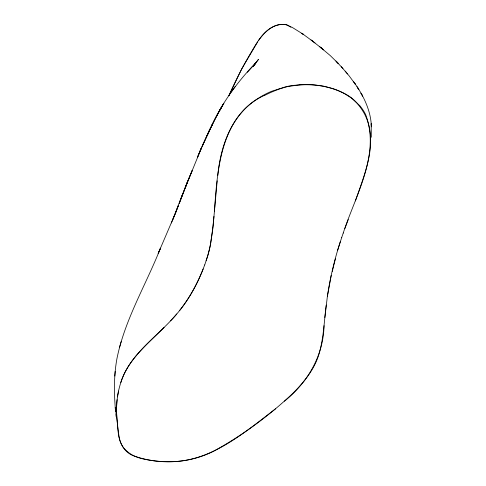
<?xml version="1.0" encoding="UTF-8"?>
<svg xmlns="http://www.w3.org/2000/svg" width="486" height="486" viewBox="0 0 486 486"><rect width="100%" height="100%" fill="white"/><g stroke="black" fill="none" stroke-linecap="round" stroke-linejoin="round"><path stroke-width="0.73" d="M371.304 137.252L371.183 123.651L371.432 126.84M174.857 214.587L158.169 253.54L160.489 248.127C145.94 284.936 124.714 319.63 116.907 358.82C113.706 376.395 114.022 394.413 115.638 412.14L115.218 407.487M114.811 376.055L115.176 371.468M214.369 211.604L214.769 206.623M214.763 206.532C217.564 167.239 221.549 120.34 259.099 97.789A67.117 54.043 -17.6 0 1 271.492 91.325L285.063 87.006L299.491 84.801M213.962 216.373L212.601 230.443L210.59 243.82M176.728 313.98C157.343 337.199 128.201 354.604 119.951 385.41C116.786 396.224 115.99 407.62 116.95 418.817C118.147 428.366 117.405 438.967 123.165 447.223A57.7 29.537 -4.3 0 0 127.763 451.877C132.569 455.996 138.644 458.091 144.767 459.276A59.851 28.583 -2.6 0 0 148.139 459.932L153.941 460.795A59.614 28.455 -2.6 0 0 160.319 461.402L161.941 461.5M117.102 399.668C115.771 411.223 117.138 422.875 118.736 434.326C119.568 443.688 124.811 452.946 134.142 455.99C159.766 465.132 189.461 463.51 213.761 451.136C242.411 435.377 269.086 415.828 292.821 393.338C303.288 382.889 313.099 371.128 318.051 356.979C323.694 340.255 323.968 322.394 326.228 305.044M324.867 317.546L327.357 296.515L331.197 275.477M217.175 180.847L213.099 225.947L210.56 243.881M324.034 325.656C323.366 355.873 307.608 382.494 284.456 401.187M217.777 175.616C220.717 143.923 233.408 109.125 264.578 95.311M327.345 296.618C330.085 277.98 334.514 259.603 340.303 241.688M117.491 396.837L118.529 391.096M119.441 347.624L121.196 341.603M337.63 250.326L341.755 237.332M206.161 260.812L207.467 256.644M120.832 382.549C127.909 359.409 147.708 343.93 164.061 327.388M204.728 264.931L207.419 256.657A199.588 153.151 -10.5 0 0 210.535 243.814M341.719 237.454L343.28 232.94M180.677 199.436L179.219 203.506L187.201 182.706L180.677 199.436L186.964 182.918L192.274 170.343L185.379 187.286L201.66 147.428L197.547 157.136L200.171 150.66L209.727 129.969L202.583 145.344L208.281 132.642L214.751 119.708L207.127 135.436L212.485 124.094L211.197 126.633C222.187 102.534 238.012 81.113 256.383 62.165L252.884 66.582L258.449 59.395L253.163 66.57M343.238 233.067C355.236 195.815 380.672 154.414 365.654 114.605A62.803 49.949 -19.6 0 0 359.743 105.65M172.767 219.617L182.353 194.777M344.847 228.608L348.262 219.532M355.4 200.955C364.67 173.69 378.898 141.948 364.524 113.967A91.903 73.179 -17.1 0 0 358.443 104.897C353.881 98.737 347.381 94.563 340.419 91.605A78.611 61.965 -17 0 0 334.24 89.199L329.933 87.857A78.501 61.91 -17 0 0 316.271 85.25L311.526 84.88A78.143 61.655 -17 0 0 304.309 84.752L295.512 85.232A37.969 30.97 -19 0 0 288.222 86.235L277.682 89.533M175.118 214.144L178.368 205.548L176.521 210.408M204.685 264.913C198.695 281.291 190.469 296.964 179.541 310.603M203.148 268.965C195.597 288.07 184.984 306.137 170.507 320.827M171.382 222.953L176.242 211.252M228.87 95.724L241.742 68.793L257.598 42.015M228.924 95.718C235.722 80.081 243.583 64.924 252.368 50.307C259.251 38.315 269.025 23.14 284.851 24.44A13.207 11.682 -27.9 0 1 288.259 25.418L291.175 27.283M209.077 131.123L210.304 128.462M200.171 150.66L203.452 143.522M253.789 65.616L254.561 64.456M258.595 40.429C264.433 31.718 274.365 22.684 285.665 24.695A10.346 9.161 -28.3 0 1 286.582 24.92L290.628 26.924M253.498 66.12L256.347 62.068L253.121 66.618M230.224 93.342L235.218 86.465M247.356 72.28L252.872 66.199M275.611 408.787C244.464 432.376 211.513 461.706 170.124 461.682A59.881 28.589 -2.7 0 1 166.431 461.664L162.348 461.518M291.521 26.961L302.76 33.947L313.513 41.845L311.04 39.931M312.79 41.298L321.993 48.6L319.618 46.62M315.007 42.987L312.085 40.745M323.664 49.906L321.173 47.92L330.249 55.574L338.244 63.453L335.905 60.999M320.396 47.264L322.832 49.25M336.677 61.813L342.958 68.593M359.755 105.644L351.39 98.002L344.477 93.64A79.358 62.658 -17 0 0 332.424 88.488L323.512 86.144L314.09 84.837A79.844 63.119 -17.1 0 0 299.498 84.777M341.336 66.752L349.076 75.786L355.503 84.473L353.468 81.533M345.242 71.156L347.52 73.939M354.191 82.577C363.303 95.28 370.642 110 371.353 125.874M356.979 86.593L358.856 89.6L357.684 87.711M362.708 96.234L360.964 93.142L361.979 94.946M116.087 416.466L115.777 413.586M332.303 271.443A1018.206 589.372 13.7 0 1 335.437 258.813M264.639 95.402A97.394 76.168 -17.5 0 1 277.725 89.637M210.632 243.881A201.107 154.584 -9.8 0 1 207.504 256.669M217.248 114.878L214.721 119.75L221.106 107.88L217.248 114.878M222.631 105.322L219.879 110.073L223.858 103.239L222.631 105.322M303.416 34.391L301.921 33.473L303.416 34.391"/></g></svg>
